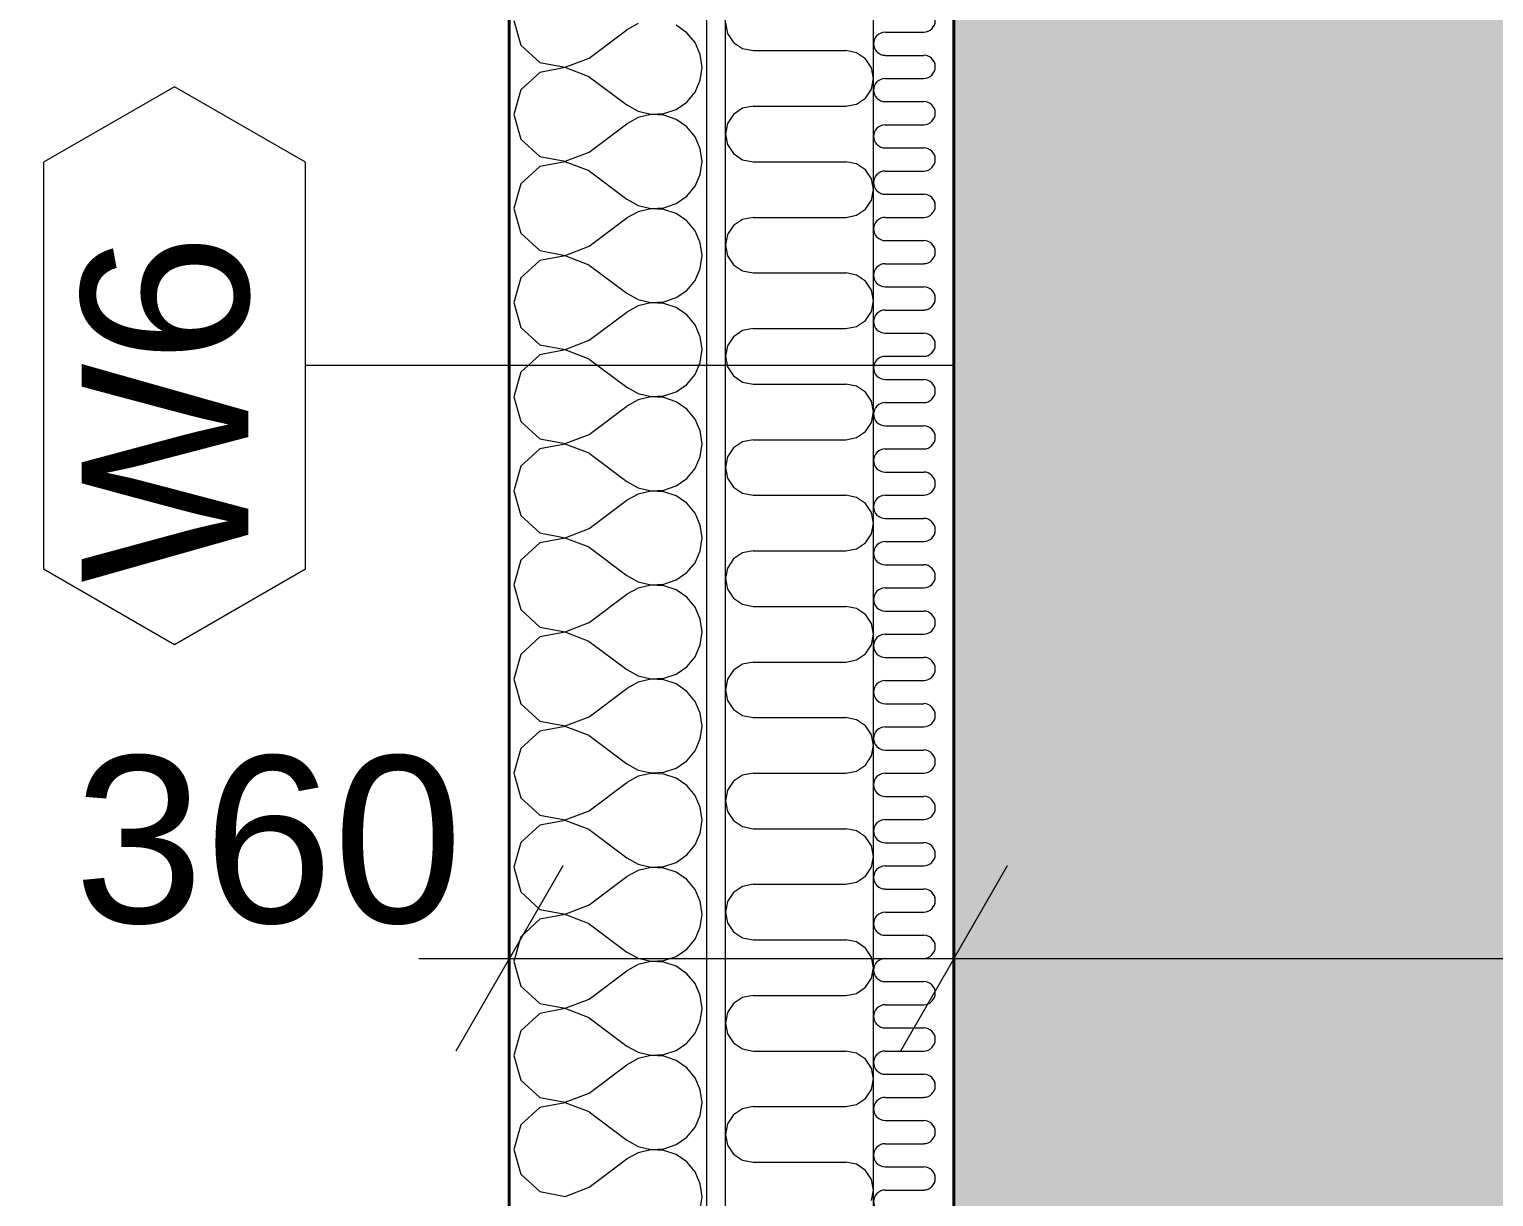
# Model space of a CAD drawing. Header units: millimetres. Extents: x -3100 to 17162, y -19566 to 10100.
# Drawn here: x 8251 to 9437, y -7543 to -6598 of the extents above; entities that cross this region are included whole.
import ezdxf

# ---------------------------------------------------------------- set-up
doc = ezdxf.new("R2010")
doc.units = ezdxf.units.MM
doc.header["$MEASUREMENT"] = 0
doc.linetypes.add('Tečkovaná S', pattern=[86.25, 22.5, -63.75])
doc.linetypes.add('Wipeout_Contour', pattern=[1000, 0, -1000])
for name, color, linetype in [('Externí - moduly', 7, 'Continuous'), ('Konstrukce - svislé nosné', 7, 'Continuous'), ('Konstrukce – Dělicí čáry vrstev', 7, 'Continuous'), ('Kóty - SP', 7, 'Continuous'), ('Výplně – Řezové', 7, 'Continuous'), ('Zóny', 7, 'Continuous'), ('Zóny - razítko SP', 7, 'Continuous')]:
    doc.layers.add(name, color=color, linetype=linetype)
doc.styles.add('GENEROVANÝ_STYL_1', font='Arial.ttf')
doc.dimstyles.new('GENEROVANÝ_STYL__1', dxfattribs={"dimtxt": 134.999996, "dimasz": 114, "dimexe": 0.18, "dimexo": 0.0625, "dimgap": 0, "dimtad": 1, "dimtih": 1, "dimtoh": 1, "dimdec": 0, "dimzin": 0, "dimdsep": 46, "dimtxsty": 'GENEROVANÝ_STYL_1', "dimblk": 'ARROWHEAD_2', "dimblk1": 'ARROWHEAD_2', "dimblk2": 'ARROWHEAD_2', "dimcen": 0.09, "dimse1": 1, "dimse2": 1, "dimclrd": 256, "dimclre": 256, "dimclrt": 256, "dimazin": 0, "dimtfac": 1, "dimtdec": 4, "dimtmove": 0, "dimatfit": 3, "dimfxl": 1, "dimtolj": 1, "dimtzin": 0, "dimarcsym": 0})
doc.dimstyles.new('GENEROVANÝ_STYL__2', dxfattribs={"dimtxt": 134.999996, "dimasz": 114, "dimexe": 0.18, "dimexo": 0.0625, "dimgap": 0, "dimtad": 1, "dimdec": 0, "dimzin": 0, "dimdsep": 46, "dimtxsty": 'GENEROVANÝ_STYL_1', "dimblk": 'ARROWHEAD_2', "dimblk1": 'ARROWHEAD_2', "dimblk2": 'ARROWHEAD_2', "dimcen": 0.09, "dimse1": 1, "dimse2": 1, "dimclrd": 256, "dimclre": 256, "dimclrt": 256, "dimazin": 0, "dimtfac": 1, "dimtdec": 4, "dimtmove": 0, "dimatfit": 3, "dimfxl": 1, "dimtolj": 1, "dimtzin": 0, "dimarcsym": 0})
doc.dimstyles.new('GENEROVANÝ_STYL__4', dxfattribs={"dimtxt": 134.999996, "dimasz": 114, "dimexe": 0.18, "dimexo": 0.0625, "dimgap": 0, "dimtad": 1, "dimtih": 1, "dimtoh": 1, "dimdec": 0, "dimzin": 0, "dimdsep": 46, "dimtxsty": 'GENEROVANÝ_STYL_1', "dimblk": 'ARROWHEAD_2', "dimblk1": 'ARROWHEAD_2', "dimblk2": 'ARROWHEAD_2', "dimcen": 0.09, "dimse1": 1, "dimse2": 1, "dimclrd": 256, "dimclre": 256, "dimclrt": 256, "dimazin": 0, "dimtfac": 1, "dimtdec": 4, "dimtmove": 2, "dimatfit": 3, "dimfxl": 1, "dimtolj": 1, "dimtzin": 0, "dimarcsym": 0})
pattern_1 = [(0, (0, 0), (0, 56.25), [0, -56.25])]

# ---------------------------------------------------------------- blocks, each defined once
blk = doc.blocks.new('Zádveří_1.01_1', base_point=(11285.7, -6785))
at = {"layer": 'Zóny', "linetype": 'Continuous', "lineweight": 0, "true_color": 0xffffff}
blk.add_hatch(color=7, dxfattribs=at).paths.add_polyline_path([(9000, -8300), (11900, -8300), (11900, -5230), (9000, -5230)])
blk = doc.blocks.new('*X141')
at = {"layer": 'Výplně – Řezové', "color": 53, "linetype": 'Continuous', "lineweight": 13, "true_color": 0xeccf4f}
for p, q in [((8944.4, -6600), (8975.6, -6600)), ((8944.4, -6618.8), (8975.6, -6618.8)), ((8944.4, -6637.5), (8975.6, -6637.5)), ((8944.4, -6656.3), (8975.6, -6656.3)), ((8944.4, -6675), (8975.6, -6675)), ((8944.4, -6693.8), (8975.6, -6693.8)), ((8944.4, -6712.5), (8975.6, -6712.5)), ((8944.4, -6731.3), (8975.6, -6731.3)), ((8944.4, -6750), (8975.6, -6750)), ((8944.4, -6768.8), (8975.6, -6768.8)), ((8944.4, -6787.5), (8975.6, -6787.5)), ((8944.4, -6806.3), (8975.6, -6806.3)), ((8944.4, -6825), (8975.6, -6825)), ((8944.4, -6843.8), (8975.6, -6843.8)), ((8944.4, -6862.5), (8975.6, -6862.5)), ((8944.4, -6881.3), (8975.6, -6881.3)), ((8944.4, -6900), (8975.6, -6900)), ((8944.4, -6918.8), (8975.6, -6918.8)), ((8944.4, -6937.5), (8975.6, -6937.5)), ((8944.4, -6956.3), (8975.6, -6956.3)), ((8944.4, -6975), (8975.6, -6975)), ((8944.4, -6993.8), (8975.6, -6993.8)), ((8944.4, -7012.5), (8975.6, -7012.5)), ((8944.4, -7031.3), (8975.6, -7031.3)), ((8944.4, -7050), (8975.6, -7050)), ((8944.4, -7068.8), (8975.6, -7068.8)), ((8944.4, -7087.5), (8975.6, -7087.5)), ((8944.4, -7106.3), (8975.6, -7106.3)), ((8944.4, -7125), (8975.6, -7125)), ((8944.4, -7143.8), (8975.6, -7143.8)), ((8944.4, -7162.5), (8975.6, -7162.5)), ((8944.4, -7181.3), (8975.6, -7181.3)), ((8944.4, -7200), (8975.6, -7200)), ((8944.4, -7218.8), (8975.6, -7218.8)), ((8944.4, -7237.5), (8975.6, -7237.5)), ((8944.4, -7256.3), (8975.6, -7256.3)), ((8944.4, -7275), (8975.6, -7275)), ((8944.4, -7293.8), (8975.6, -7293.8)), ((8944.4, -7312.5), (8975.6, -7312.5)), ((8944.4, -7331.3), (8975.6, -7331.3)), ((8944.4, -7350), (8975.6, -7350)), ((8944.4, -7368.8), (8975.6, -7368.8)), ((8944.4, -7387.5), (8975.6, -7387.5)), ((8944.4, -7406.3), (8975.6, -7406.3)), ((8944.4, -7425), (8975.6, -7425)), ((8944.4, -7443.8), (8975.6, -7443.8)), ((8944.4, -7462.5), (8975.6, -7462.5)), ((8944.4, -7481.3), (8975.6, -7481.3)), ((8944.4, -7500), (8975.6, -7500)), ((8944.4, -7518.8), (8975.6, -7518.8)), ((8944.4, -7537.5), (8975.6, -7537.5))]:
    blk.add_line(p, q, dxfattribs=at)
for centre, radius, start, end in [((8975.6, -6590.6), 9.37, 270, 90), ((8944.4, -6609.4), 9.38, 90, 270), ((8975.6, -6628.1), 9.37, 270, 90), ((8944.4, -6646.9), 9.38, 90, 270), ((8975.6, -6665.6), 9.37, 270, 90), ((8944.4, -6684.4), 9.38, 90, 270), ((8975.6, -6703.1), 9.37, 270, 90), ((8944.4, -6721.9), 9.38, 90, 270), ((8975.6, -6740.6), 9.37, 270, 90), ((8944.4, -6759.4), 9.38, 90, 270), ((8975.6, -6778.1), 9.37, 270, 90), ((8944.4, -6796.9), 9.38, 90, 270), ((8975.6, -6815.6), 9.37, 270, 90), ((8944.4, -6834.4), 9.38, 90, 270), ((8975.6, -6853.1), 9.37, 270, 90), ((8944.4, -6871.9), 9.38, 90, 270), ((8975.6, -6890.6), 9.37, 270, 90), ((8944.4, -6909.4), 9.38, 90, 270), ((8975.6, -6928.1), 9.37, 270, 90), ((8944.4, -6946.9), 9.38, 90, 270), ((8975.6, -6965.6), 9.37, 270, 90), ((8944.4, -6984.4), 9.38, 90, 270), ((8975.6, -7003.1), 9.37, 270, 90), ((8944.4, -7021.9), 9.38, 90, 270), ((8975.6, -7040.6), 9.37, 270, 90), ((8944.4, -7059.4), 9.38, 90, 270), ((8975.6, -7078.1), 9.37, 270, 90), ((8944.4, -7096.9), 9.38, 90, 270), ((8975.6, -7115.6), 9.37, 270, 90), ((8944.4, -7134.4), 9.38, 90, 270), ((8975.6, -7153.1), 9.37, 270, 90), ((8944.4, -7171.9), 9.38, 90, 270), ((8975.6, -7190.6), 9.37, 270, 90), ((8944.4, -7209.4), 9.38, 90, 270), ((8975.6, -7228.1), 9.37, 270, 90), ((8944.4, -7246.9), 9.38, 90, 270), ((8975.6, -7265.6), 9.37, 270, 90), ((8944.4, -7284.4), 9.38, 90, 270), ((8975.6, -7303.1), 9.37, 270, 90), ((8944.4, -7321.9), 9.38, 90, 270), ((8975.6, -7340.6), 9.37, 270, 90), ((8944.4, -7359.4), 9.38, 90, 270), ((8975.6, -7378.1), 9.37, 270, 90), ((8944.4, -7396.9), 9.38, 90, 270), ((8975.6, -7415.6), 9.37, 270, 90), ((8944.4, -7434.4), 9.38, 90, 270), ((8975.6, -7453.1), 9.37, 270, 90), ((8944.4, -7471.9), 9.38, 90, 270), ((8975.6, -7490.6), 9.37, 270, 90), ((8944.4, -7509.4), 9.38, 90, 270), ((8975.6, -7528.1), 9.37, 270, 90), ((8944.4, -7546.9), 9.38, 90, 270)]:
    blk.add_arc(centre, radius, start, end, dxfattribs=at)
blk = doc.blocks.new('*X143')
at = {"layer": 'Výplně – Řezové', "color": 53, "linetype": 'Continuous', "lineweight": 13, "true_color": 0xeccf4f}
for p, q in [((8815, -6592.5), (8816.7, -6601.1)), ((8816.7, -6601.1), (8821.6, -6608.4)), ((8821.6, -6608.4), (8828.9, -6613.3)), ((8828.9, -6613.3), (8837.5, -6615)), ((8837.5, -6615), (8912.5, -6615)), ((8921.1, -6616.7), (8912.5, -6615)), ((8928.4, -6621.6), (8921.1, -6616.7)), ((8933.3, -6628.9), (8928.4, -6621.6)), ((8935, -6637.5), (8933.3, -6628.9)), ((8933.3, -6646.1), (8935, -6637.5)), ((8928.4, -6653.4), (8933.3, -6646.1)), ((8828.9, -6661.7), (8821.6, -6666.6)), ((8837.5, -6660), (8828.9, -6661.7)), ((8837.5, -6660), (8912.5, -6660)), ((8912.5, -6660), (8921.1, -6658.3)), ((8921.1, -6658.3), (8928.4, -6653.4)), ((8816.7, -6673.9), (8815, -6682.5)), ((8821.6, -6666.6), (8816.7, -6673.9)), ((8815, -6682.5), (8816.7, -6691.1)), ((8816.7, -6691.1), (8821.6, -6698.4)), ((8821.6, -6698.4), (8828.9, -6703.3)), ((8828.9, -6703.3), (8837.5, -6705)), ((8837.5, -6705), (8912.5, -6705)), ((8921.1, -6706.7), (8912.5, -6705)), ((8928.4, -6711.6), (8921.1, -6706.7)), ((8933.3, -6718.9), (8928.4, -6711.6)), ((8935, -6727.5), (8933.3, -6718.9)), ((8933.3, -6736.1), (8935, -6727.5)), ((8921.1, -6748.3), (8928.4, -6743.4)), ((8928.4, -6743.4), (8933.3, -6736.1)), ((8821.6, -6756.6), (8816.7, -6763.9)), ((8828.9, -6751.7), (8821.6, -6756.6)), ((8837.5, -6750), (8828.9, -6751.7)), ((8837.5, -6750), (8912.5, -6750)), ((8912.5, -6750), (8921.1, -6748.3)), ((8816.7, -6763.9), (8815, -6772.5)), ((8815, -6772.5), (8816.7, -6781.1)), ((8816.7, -6781.1), (8821.6, -6788.4)), ((8821.6, -6788.4), (8828.9, -6793.3)), ((8828.9, -6793.3), (8837.5, -6795)), ((8837.5, -6795), (8912.5, -6795)), ((8921.1, -6796.7), (8912.5, -6795)), ((8928.4, -6801.6), (8921.1, -6796.7)), ((8933.3, -6808.9), (8928.4, -6801.6)), ((8935, -6817.5), (8933.3, -6808.9)), ((8933.3, -6826.1), (8935, -6817.5)), ((8928.4, -6833.4), (8933.3, -6826.1)), ((8837.5, -6840), (8828.9, -6841.7)), ((8837.5, -6840), (8912.5, -6840)), ((8912.5, -6840), (8921.1, -6838.3)), ((8921.1, -6838.3), (8928.4, -6833.4)), ((8821.6, -6846.6), (8816.7, -6853.9)), ((8828.9, -6841.7), (8821.6, -6846.6)), ((8816.7, -6853.9), (8815, -6862.5)), ((8815, -6862.5), (8816.7, -6871.1)), ((8816.7, -6871.1), (8821.6, -6878.4)), ((8821.6, -6878.4), (8828.9, -6883.3)), ((8828.9, -6883.3), (8837.5, -6885)), ((8837.5, -6885), (8912.5, -6885)), ((8921.1, -6886.7), (8912.5, -6885)), ((8928.4, -6891.6), (8921.1, -6886.7)), ((8933.3, -6898.9), (8928.4, -6891.6)), ((8935, -6907.5), (8933.3, -6898.9)), ((8933.3, -6916.1), (8935, -6907.5)), ((8921.1, -6928.3), (8928.4, -6923.4)), ((8928.4, -6923.4), (8933.3, -6916.1)), ((8828.9, -6931.7), (8821.6, -6936.6)), ((8837.5, -6930), (8828.9, -6931.7)), ((8837.5, -6930), (8912.5, -6930)), ((8912.5, -6930), (8921.1, -6928.3)), ((8816.7, -6943.9), (8815, -6952.5)), ((8821.6, -6936.6), (8816.7, -6943.9)), ((8815, -6952.5), (8816.7, -6961.1)), ((8816.7, -6961.1), (8821.6, -6968.4)), ((8821.6, -6968.4), (8828.9, -6973.3)), ((8828.9, -6973.3), (8837.5, -6975)), ((8837.5, -6975), (8912.5, -6975)), ((8921.1, -6976.7), (8912.5, -6975)), ((8928.4, -6981.6), (8921.1, -6976.7)), ((8933.3, -6988.9), (8928.4, -6981.6)), ((8935, -6997.5), (8933.3, -6988.9)), ((8928.4, -7013.4), (8933.3, -7006.1)), ((8933.3, -7006.1), (8935, -6997.5)), ((8912.5, -7020), (8921.1, -7018.3)), ((8921.1, -7018.3), (8928.4, -7013.4)), ((8821.6, -7026.6), (8816.7, -7033.9)), ((8828.9, -7021.7), (8821.6, -7026.6)), ((8837.5, -7020), (8828.9, -7021.7)), ((8837.5, -7020), (8912.5, -7020)), ((8816.7, -7033.9), (8815, -7042.5)), ((8815, -7042.5), (8816.7, -7051.1)), ((8816.7, -7051.1), (8821.6, -7058.4)), ((8821.6, -7058.4), (8828.9, -7063.3)), ((8828.9, -7063.3), (8837.5, -7065)), ((8837.5, -7065), (8912.5, -7065)), ((8921.1, -7066.7), (8912.5, -7065)), ((8928.4, -7071.6), (8921.1, -7066.7)), ((8933.3, -7078.9), (8928.4, -7071.6)), ((8935, -7087.5), (8933.3, -7078.9)), ((8933.3, -7096.1), (8935, -7087.5)), ((8928.4, -7103.4), (8933.3, -7096.1)), ((8828.9, -7111.7), (8821.6, -7116.6)), ((8837.5, -7110), (8828.9, -7111.7)), ((8837.5, -7110), (8912.5, -7110)), ((8912.5, -7110), (8921.1, -7108.3)), ((8921.1, -7108.3), (8928.4, -7103.4)), ((8816.7, -7123.9), (8815, -7132.5)), ((8821.6, -7116.6), (8816.7, -7123.9)), ((8815, -7132.5), (8816.7, -7141.1)), ((8816.7, -7141.1), (8821.6, -7148.4)), ((8821.6, -7148.4), (8828.9, -7153.3)), ((8828.9, -7153.3), (8837.5, -7155)), ((8837.5, -7155), (8912.5, -7155)), ((8921.1, -7156.7), (8912.5, -7155)), ((8928.4, -7161.6), (8921.1, -7156.7)), ((8933.3, -7168.9), (8928.4, -7161.6)), ((8935, -7177.5), (8933.3, -7168.9)), ((8933.3, -7186.1), (8935, -7177.5)), ((8921.1, -7198.3), (8928.4, -7193.4)), ((8928.4, -7193.4), (8933.3, -7186.1)), ((8821.6, -7206.6), (8816.7, -7213.9)), ((8828.9, -7201.7), (8821.6, -7206.6)), ((8837.5, -7200), (8828.9, -7201.7)), ((8837.5, -7200), (8912.5, -7200)), ((8912.5, -7200), (8921.1, -7198.3)), ((8816.7, -7213.9), (8815, -7222.5)), ((8815, -7222.5), (8816.7, -7231.1)), ((8816.7, -7231.1), (8821.6, -7238.4)), ((8821.6, -7238.4), (8828.9, -7243.3)), ((8828.9, -7243.3), (8837.5, -7245)), ((8837.5, -7245), (8912.5, -7245)), ((8921.1, -7246.7), (8912.5, -7245)), ((8928.4, -7251.6), (8921.1, -7246.7)), ((8933.3, -7258.9), (8928.4, -7251.6)), ((8935, -7267.5), (8933.3, -7258.9)), ((8933.3, -7276.1), (8935, -7267.5)), ((8928.4, -7283.4), (8933.3, -7276.1)), ((8828.9, -7291.7), (8821.6, -7296.6)), ((8837.5, -7290), (8828.9, -7291.7)), ((8837.5, -7290), (8912.5, -7290)), ((8912.5, -7290), (8921.1, -7288.3)), ((8921.1, -7288.3), (8928.4, -7283.4)), ((8821.6, -7296.6), (8816.7, -7303.9)), ((8816.7, -7303.9), (8815, -7312.5)), ((8815, -7312.5), (8816.7, -7321.1)), ((8816.7, -7321.1), (8821.6, -7328.4)), ((8821.6, -7328.4), (8828.9, -7333.3)), ((8828.9, -7333.3), (8837.5, -7335)), ((8837.5, -7335), (8912.5, -7335)), ((8921.1, -7336.7), (8912.5, -7335)), ((8928.4, -7341.6), (8921.1, -7336.7)), ((8933.3, -7348.9), (8928.4, -7341.6)), ((8935, -7357.5), (8933.3, -7348.9)), ((8933.3, -7366.1), (8935, -7357.5)), ((8921.1, -7378.3), (8928.4, -7373.4)), ((8928.4, -7373.4), (8933.3, -7366.1)), ((8821.6, -7386.6), (8816.7, -7393.9)), ((8828.9, -7381.7), (8821.6, -7386.6)), ((8837.5, -7380), (8828.9, -7381.7)), ((8837.5, -7380), (8912.5, -7380)), ((8912.5, -7380), (8921.1, -7378.3)), ((8816.7, -7393.9), (8815, -7402.5)), ((8815, -7402.5), (8816.7, -7411.1)), ((8816.7, -7411.1), (8821.6, -7418.4)), ((8821.6, -7418.4), (8828.9, -7423.3)), ((8828.9, -7423.3), (8837.5, -7425)), ((8837.5, -7425), (8912.5, -7425)), ((8921.1, -7426.7), (8912.5, -7425)), ((8928.4, -7431.6), (8921.1, -7426.7)), ((8933.3, -7438.9), (8928.4, -7431.6)), ((8935, -7447.5), (8933.3, -7438.9)), ((8928.4, -7463.4), (8933.3, -7456.1)), ((8933.3, -7456.1), (8935, -7447.5)), ((8912.5, -7470), (8921.1, -7468.3)), ((8921.1, -7468.3), (8928.4, -7463.4)), ((8821.6, -7476.6), (8816.7, -7483.9)), ((8828.9, -7471.7), (8821.6, -7476.6)), ((8837.5, -7470), (8828.9, -7471.7)), ((8837.5, -7470), (8912.5, -7470)), ((8816.7, -7483.9), (8815, -7492.5)), ((8815, -7492.5), (8816.7, -7501.1)), ((8816.7, -7501.1), (8821.6, -7508.4)), ((8821.6, -7508.4), (8828.9, -7513.3)), ((8828.9, -7513.3), (8837.5, -7515)), ((8837.5, -7515), (8912.5, -7515)), ((8921.1, -7516.7), (8912.5, -7515)), ((8928.4, -7521.6), (8921.1, -7516.7)), ((8933.3, -7528.9), (8928.4, -7521.6)), ((8935, -7537.5), (8933.3, -7528.9)), ((8933.3, -7546.1), (8935, -7537.5))]:
    blk.add_line(p, q, dxfattribs=at)
blk = doc.blocks.new('*X148')
at = {"layer": 'Výplně – Řezové', "color": 53, "linetype": 'Continuous', "lineweight": 13, "true_color": 0xeccf4f}
for p, q in [((8643.8, -6590.5), (8649.5, -6610.5)), ((8704.8, -6621), (8735.2, -6598.1)), ((8744.4, -6593), (8735.2, -6598.1)), ((8783.8, -6600.5), (8775.1, -6594.5)), ((8790.5, -6608.5), (8783.8, -6600.5)), ((8649.5, -6610.5), (8664.9, -6624.5)), ((8794.7, -6618.2), (8790.5, -6608.5)), ((8664.9, -6624.5), (8685.3, -6628.4)), ((8685.3, -6628.4), (8704.8, -6621)), ((8796.2, -6628.6), (8794.7, -6618.2)), ((8664.9, -6632.6), (8649.5, -6646.6)), ((8685.3, -6628.7), (8664.9, -6632.6)), ((8704.8, -6636.2), (8685.3, -6628.7)), ((8704.8, -6636.2), (8735.2, -6659)), ((8790.5, -6648.6), (8794.7, -6639)), ((8794.7, -6639), (8796.2, -6628.6)), ((8649.5, -6646.6), (8643.8, -6666.7)), ((8783.8, -6656.7), (8790.5, -6648.6)), ((8735.2, -6659), (8744.4, -6664.1)), ((8765.2, -6666), (8775.1, -6662.6)), ((8775.1, -6662.6), (8783.8, -6656.7)), ((8643.8, -6666.7), (8649.5, -6686.7)), ((8704.8, -6697.1), (8735.2, -6674.3)), ((8744.4, -6669.2), (8735.2, -6674.3)), ((8744.4, -6664.1), (8754.7, -6666.5)), ((8754.7, -6666.8), (8744.4, -6669.2)), ((8754.7, -6666.5), (8765.2, -6666)), ((8765.2, -6667.3), (8754.7, -6666.8)), ((8775.1, -6670.7), (8765.2, -6667.3)), ((8783.8, -6676.6), (8775.1, -6670.7)), ((8649.5, -6686.7), (8664.9, -6700.7)), ((8790.5, -6684.7), (8783.8, -6676.6)), ((8794.7, -6694.4), (8790.5, -6684.7)), ((8685.3, -6704.6), (8704.8, -6697.1)), ((8796.2, -6704.8), (8794.7, -6694.4)), ((8664.9, -6708.8), (8649.5, -6722.8)), ((8664.9, -6700.7), (8685.3, -6704.6)), ((8685.3, -6704.9), (8664.9, -6708.8)), ((8704.8, -6712.4), (8685.3, -6704.9)), ((8794.7, -6715.2), (8796.2, -6704.8)), ((8704.8, -6712.4), (8735.2, -6735.2)), ((8790.5, -6724.8), (8794.7, -6715.2)), ((8649.5, -6722.8), (8643.8, -6742.9)), ((8775.1, -6738.8), (8783.8, -6732.9)), ((8783.8, -6732.9), (8790.5, -6724.8)), ((8643.8, -6742.9), (8649.5, -6762.9)), ((8735.2, -6735.2), (8744.4, -6740.3)), ((8744.4, -6745.4), (8735.2, -6750.5)), ((8744.4, -6740.3), (8754.7, -6742.7)), ((8754.7, -6743), (8744.4, -6745.4)), ((8754.7, -6742.7), (8765.2, -6742.2)), ((8765.2, -6743.5), (8754.7, -6743)), ((8765.2, -6742.2), (8775.1, -6738.8)), ((8775.1, -6746.9), (8765.2, -6743.5)), ((8704.8, -6773.3), (8735.2, -6750.5)), ((8783.8, -6752.8), (8775.1, -6746.9)), ((8790.5, -6760.9), (8783.8, -6752.8)), ((8649.5, -6762.9), (8664.9, -6776.9)), ((8794.7, -6770.5), (8790.5, -6760.9)), ((8664.9, -6776.9), (8685.3, -6780.8)), ((8685.3, -6781.1), (8664.9, -6785)), ((8685.3, -6780.8), (8704.8, -6773.3)), ((8704.8, -6788.6), (8685.3, -6781.1)), ((8796.2, -6781), (8794.7, -6770.5)), ((8794.7, -6791.4), (8796.2, -6781)), ((8664.9, -6785), (8649.5, -6799)), ((8704.8, -6788.6), (8735.2, -6811.4)), ((8790.5, -6801), (8794.7, -6791.4)), ((8649.5, -6799), (8643.8, -6819)), ((8783.8, -6809.1), (8790.5, -6801)), ((8735.2, -6811.4), (8744.4, -6816.5)), ((8744.4, -6816.5), (8754.7, -6818.9)), ((8765.2, -6818.4), (8775.1, -6815)), ((8775.1, -6815), (8783.8, -6809.1)), ((8643.8, -6819), (8649.5, -6839.1)), ((8704.8, -6849.5), (8735.2, -6826.7)), ((8744.4, -6821.6), (8735.2, -6826.7)), ((8754.7, -6819.2), (8744.4, -6821.6)), ((8754.7, -6818.9), (8765.2, -6818.4)), ((8765.2, -6819.7), (8754.7, -6819.2)), ((8775.1, -6823.1), (8765.2, -6819.7)), ((8783.8, -6829), (8775.1, -6823.1)), ((8790.5, -6837.1), (8783.8, -6829)), ((8649.5, -6839.1), (8664.9, -6853.1)), ((8794.7, -6846.7), (8790.5, -6837.1)), ((8664.9, -6853.1), (8685.3, -6857)), ((8685.3, -6857), (8704.8, -6849.5)), ((8796.2, -6857.1), (8794.7, -6846.7)), ((8664.9, -6861.2), (8649.5, -6875.2)), ((8685.3, -6857.3), (8664.9, -6861.2)), ((8704.8, -6864.8), (8685.3, -6857.3)), ((8704.8, -6864.8), (8735.2, -6887.6)), ((8794.7, -6867.6), (8796.2, -6857.1)), ((8649.5, -6875.2), (8643.8, -6895.2)), ((8790.5, -6877.2), (8794.7, -6867.6)), ((8735.2, -6887.6), (8744.4, -6892.7)), ((8775.1, -6891.2), (8783.8, -6885.3)), ((8783.8, -6885.3), (8790.5, -6877.2)), ((8643.8, -6895.2), (8649.5, -6915.3)), ((8744.4, -6897.8), (8735.2, -6902.9)), ((8744.4, -6892.7), (8754.7, -6895.1)), ((8754.7, -6895.4), (8744.4, -6897.8)), ((8754.7, -6895.1), (8765.2, -6894.6)), ((8765.2, -6895.9), (8754.7, -6895.4)), ((8765.2, -6894.6), (8775.1, -6891.2)), ((8775.1, -6899.3), (8765.2, -6895.9)), ((8783.8, -6905.2), (8775.1, -6899.3)), ((8704.8, -6925.7), (8735.2, -6902.9)), ((8790.5, -6913.3), (8783.8, -6905.2)), ((8649.5, -6915.3), (8664.9, -6929.3)), ((8794.7, -6922.9), (8790.5, -6913.3)), ((8796.2, -6933.3), (8794.7, -6922.9)), ((8664.9, -6929.3), (8685.3, -6933.2)), ((8685.3, -6933.5), (8664.9, -6937.4)), ((8685.3, -6933.2), (8704.8, -6925.7)), ((8704.8, -6941), (8685.3, -6933.5)), ((8794.7, -6943.7), (8796.2, -6933.3)), ((8664.9, -6937.4), (8649.5, -6951.4)), ((8704.8, -6941), (8735.2, -6963.8)), ((8790.5, -6953.4), (8794.7, -6943.7)), ((8649.5, -6951.4), (8643.8, -6971.4)), ((8783.8, -6961.5), (8790.5, -6953.4)), ((8643.8, -6971.4), (8649.5, -6991.5)), ((8735.2, -6963.8), (8744.4, -6968.9)), ((8744.4, -6968.9), (8754.7, -6971.3)), ((8754.7, -6971.6), (8744.4, -6974)), ((8754.7, -6971.3), (8765.2, -6970.8)), ((8765.2, -6972.1), (8754.7, -6971.6)), ((8765.2, -6970.8), (8775.1, -6967.4)), ((8775.1, -6967.4), (8783.8, -6961.5)), ((8704.8, -7001.9), (8735.2, -6979)), ((8744.4, -6974), (8735.2, -6979)), ((8775.1, -6975.5), (8765.2, -6972.1)), ((8783.8, -6981.4), (8775.1, -6975.5)), ((8790.5, -6989.5), (8783.8, -6981.4)), ((8649.5, -6991.5), (8664.9, -7005.5)), ((8794.7, -6999.1), (8790.5, -6989.5)), ((8664.9, -7005.5), (8685.3, -7009.4)), ((8685.3, -7009.4), (8704.8, -7001.9)), ((8796.2, -7009.5), (8794.7, -6999.1)), ((8664.9, -7013.5), (8649.5, -7027.6)), ((8685.3, -7009.7), (8664.9, -7013.5)), ((8704.8, -7017.1), (8685.3, -7009.7)), ((8704.8, -7017.1), (8735.2, -7040)), ((8794.7, -7019.9), (8796.2, -7009.5)), ((8649.5, -7027.6), (8643.8, -7047.6)), ((8783.8, -7037.6), (8790.5, -7029.6)), ((8790.5, -7029.6), (8794.7, -7019.9)), ((8735.2, -7040), (8744.4, -7045.1)), ((8775.1, -7043.6), (8783.8, -7037.6)), ((8643.8, -7047.6), (8649.5, -7067.6)), ((8744.4, -7050.2), (8735.2, -7055.2)), ((8744.4, -7045.1), (8754.7, -7047.5)), ((8754.7, -7047.8), (8744.4, -7050.2)), ((8754.7, -7047.5), (8765.2, -7047)), ((8765.2, -7048.3), (8754.7, -7047.8)), ((8765.2, -7047), (8775.1, -7043.6)), ((8775.1, -7051.6), (8765.2, -7048.3)), ((8783.8, -7057.6), (8775.1, -7051.6)), ((8704.8, -7078.1), (8735.2, -7055.2)), ((8790.5, -7065.7), (8783.8, -7057.6)), ((8794.7, -7075.3), (8790.5, -7065.7)), ((8649.5, -7067.6), (8664.9, -7081.7)), ((8685.3, -7085.6), (8704.8, -7078.1)), ((8796.2, -7085.7), (8794.7, -7075.3)), ((8664.9, -7089.7), (8649.5, -7103.8)), ((8664.9, -7081.7), (8685.3, -7085.6)), ((8685.3, -7085.9), (8664.9, -7089.7)), ((8704.8, -7093.3), (8685.3, -7085.9)), ((8794.7, -7096.1), (8796.2, -7085.7)), ((8704.8, -7093.3), (8735.2, -7116.2)), ((8790.5, -7105.7), (8794.7, -7096.1)), ((8649.5, -7103.8), (8643.8, -7123.8)), ((8775.1, -7119.8), (8783.8, -7113.8)), ((8783.8, -7113.8), (8790.5, -7105.7)), ((8643.8, -7123.8), (8649.5, -7143.8)), ((8735.2, -7116.2), (8744.4, -7121.3)), ((8744.4, -7121.3), (8754.7, -7123.7)), ((8754.7, -7124), (8744.4, -7126.3)), ((8754.7, -7123.7), (8765.2, -7123.1)), ((8765.2, -7124.5), (8754.7, -7124)), ((8765.2, -7123.1), (8775.1, -7119.8)), ((8775.1, -7127.8), (8765.2, -7124.5)), ((8704.8, -7154.3), (8735.2, -7131.4)), ((8744.4, -7126.3), (8735.2, -7131.4)), ((8783.8, -7133.8), (8775.1, -7127.8)), ((8790.5, -7141.9), (8783.8, -7133.8)), ((8649.5, -7143.8), (8664.9, -7157.9)), ((8794.7, -7151.5), (8790.5, -7141.9)), ((8664.9, -7157.9), (8685.3, -7161.8)), ((8685.3, -7161.8), (8704.8, -7154.3)), ((8796.2, -7161.9), (8794.7, -7151.5)), ((8664.9, -7165.9), (8649.5, -7180)), ((8685.3, -7162.1), (8664.9, -7165.9)), ((8704.8, -7169.5), (8685.3, -7162.1)), ((8704.8, -7169.5), (8735.2, -7192.4)), ((8790.5, -7181.9), (8794.7, -7172.3)), ((8794.7, -7172.3), (8796.2, -7161.9)), ((8649.5, -7180), (8643.8, -7200)), ((8783.8, -7190), (8790.5, -7181.9)), ((8735.2, -7192.4), (8744.4, -7197.5)), ((8765.2, -7199.3), (8775.1, -7196)), ((8775.1, -7196), (8783.8, -7190)), ((8643.8, -7200), (8649.5, -7220)), ((8704.8, -7230.5), (8735.2, -7207.6)), ((8744.4, -7202.5), (8735.2, -7207.6)), ((8744.4, -7197.5), (8754.7, -7199.8)), ((8754.7, -7200.2), (8744.4, -7202.5)), ((8754.7, -7199.8), (8765.2, -7199.3)), ((8765.2, -7200.7), (8754.7, -7200.2)), ((8775.1, -7204), (8765.2, -7200.7)), ((8783.8, -7210), (8775.1, -7204)), ((8649.5, -7220), (8664.9, -7234.1)), ((8790.5, -7218.1), (8783.8, -7210)), ((8794.7, -7227.7), (8790.5, -7218.1)), ((8685.3, -7237.9), (8704.8, -7230.5)), ((8796.2, -7238.1), (8794.7, -7227.7)), ((8664.9, -7242.1), (8649.5, -7256.2)), ((8664.9, -7234.1), (8685.3, -7237.9)), ((8685.3, -7238.2), (8664.9, -7242.1)), ((8704.8, -7245.7), (8685.3, -7238.2)), ((8794.7, -7248.5), (8796.2, -7238.1)), ((8649.5, -7256.2), (8643.8, -7276.2)), ((8704.8, -7245.7), (8735.2, -7268.6)), ((8790.5, -7258.1), (8794.7, -7248.5)), ((8775.1, -7272.2), (8783.8, -7266.2)), ((8783.8, -7266.2), (8790.5, -7258.1)), ((8643.8, -7276.2), (8649.5, -7296.2)), ((8735.2, -7268.6), (8744.4, -7273.7)), ((8744.4, -7278.7), (8735.2, -7283.8)), ((8744.4, -7273.7), (8754.7, -7276)), ((8754.7, -7276.3), (8744.4, -7278.7)), ((8754.7, -7276), (8765.2, -7275.5)), ((8765.2, -7276.9), (8754.7, -7276.3)), ((8765.2, -7275.5), (8775.1, -7272.2)), ((8775.1, -7280.2), (8765.2, -7276.9)), ((8704.8, -7306.7), (8735.2, -7283.8)), ((8783.8, -7286.2), (8775.1, -7280.2)), ((8790.5, -7294.3), (8783.8, -7286.2)), ((8649.5, -7296.2), (8664.9, -7310.3)), ((8794.7, -7303.9), (8790.5, -7294.3)), ((8664.9, -7310.3), (8685.3, -7314.1)), ((8685.3, -7314.4), (8664.9, -7318.3)), ((8685.3, -7314.1), (8704.8, -7306.7)), ((8704.8, -7321.9), (8685.3, -7314.4)), ((8796.2, -7314.3), (8794.7, -7303.9)), ((8794.7, -7324.7), (8796.2, -7314.3)), ((8664.9, -7318.3), (8649.5, -7332.4)), ((8704.8, -7321.9), (8735.2, -7344.8)), ((8790.5, -7334.3), (8794.7, -7324.7)), ((8649.5, -7332.4), (8643.8, -7352.4)), ((8783.8, -7342.4), (8790.5, -7334.3)), ((8735.2, -7344.8), (8744.4, -7349.8)), ((8744.4, -7349.8), (8754.7, -7352.2)), ((8765.2, -7351.7), (8775.1, -7348.4)), ((8775.1, -7348.4), (8783.8, -7342.4)), ((8643.8, -7352.4), (8649.5, -7372.4)), ((8704.8, -7382.9), (8735.2, -7360)), ((8744.4, -7354.9), (8735.2, -7360)), ((8754.7, -7352.5), (8744.4, -7354.9)), ((8754.7, -7352.2), (8765.2, -7351.7)), ((8765.2, -7353), (8754.7, -7352.5)), ((8775.1, -7356.4), (8765.2, -7353)), ((8783.8, -7362.4), (8775.1, -7356.4)), ((8790.5, -7370.4), (8783.8, -7362.4)), ((8649.5, -7372.4), (8664.9, -7386.5)), ((8794.7, -7380.1), (8790.5, -7370.4)), ((8664.9, -7386.5), (8685.3, -7390.3)), ((8685.3, -7390.3), (8704.8, -7382.9)), ((8796.2, -7390.5), (8794.7, -7380.1)), ((8664.9, -7394.5), (8649.5, -7408.5)), ((8685.3, -7390.6), (8664.9, -7394.5)), ((8704.8, -7398.1), (8685.3, -7390.6)), ((8704.8, -7398.1), (8735.2, -7421)), ((8794.7, -7400.9), (8796.2, -7390.5)), ((8649.5, -7408.5), (8643.8, -7428.6)), ((8790.5, -7410.5), (8794.7, -7400.9)), ((8735.2, -7421), (8744.4, -7426)), ((8775.1, -7424.5), (8783.8, -7418.6)), ((8783.8, -7418.6), (8790.5, -7410.5)), ((8643.8, -7428.6), (8649.5, -7448.6)), ((8744.4, -7431.1), (8735.2, -7436.2)), ((8744.4, -7426), (8754.7, -7428.4)), ((8754.7, -7428.7), (8744.4, -7431.1)), ((8754.7, -7428.4), (8765.2, -7427.9)), ((8765.2, -7429.2), (8754.7, -7428.7)), ((8765.2, -7427.9), (8775.1, -7424.5)), ((8775.1, -7432.6), (8765.2, -7429.2)), ((8783.8, -7438.5), (8775.1, -7432.6)), ((8704.8, -7459), (8735.2, -7436.2)), ((8790.5, -7446.6), (8783.8, -7438.5)), ((8649.5, -7448.6), (8664.9, -7462.6)), ((8794.7, -7456.3), (8790.5, -7446.6)), ((8796.2, -7466.7), (8794.7, -7456.3)), ((8664.9, -7462.6), (8685.3, -7466.5)), ((8685.3, -7466.8), (8664.9, -7470.7)), ((8685.3, -7466.5), (8704.8, -7459)), ((8704.8, -7474.3), (8685.3, -7466.8)), ((8794.7, -7477.1), (8796.2, -7466.7)), ((8664.9, -7470.7), (8649.5, -7484.7)), ((8704.8, -7474.3), (8735.2, -7497.1)), ((8790.5, -7486.7), (8794.7, -7477.1)), ((8649.5, -7484.7), (8643.8, -7504.8)), ((8783.8, -7494.8), (8790.5, -7486.7)), ((8643.8, -7504.8), (8649.5, -7524.8)), ((8735.2, -7497.1), (8744.4, -7502.2)), ((8744.4, -7502.2), (8754.7, -7504.6)), ((8754.7, -7504.9), (8744.4, -7507.3)), ((8754.7, -7504.6), (8765.2, -7504.1)), ((8765.2, -7505.4), (8754.7, -7504.9)), ((8765.2, -7504.1), (8775.1, -7500.7)), ((8775.1, -7500.7), (8783.8, -7494.8)), ((8704.8, -7535.2), (8735.2, -7512.4)), ((8744.4, -7507.3), (8735.2, -7512.4)), ((8775.1, -7508.8), (8765.2, -7505.4)), ((8783.8, -7514.7), (8775.1, -7508.8)), ((8790.5, -7522.8), (8783.8, -7514.7)), ((8649.5, -7524.8), (8664.9, -7538.8)), ((8794.7, -7532.4), (8790.5, -7522.8)), ((8664.9, -7538.8), (8685.3, -7542.7)), ((8685.3, -7542.7), (8704.8, -7535.2)), ((8796.2, -7542.9), (8794.7, -7532.4)), ((8794.7, -7553.3), (8796.2, -7542.9))]:
    blk.add_line(p, q, dxfattribs=at)
blk = doc.blocks.new('Zeď_8', base_point=(9000, -8300))
at = {"color": 254, "linetype": 'Wipeout_Contour', "lineweight": 0, "ltscale": 45280.595285}
blk.add_wipeout([(9000, -8300), (9000, -5230), (8985, -5230), (8985, -8300)], dxfattribs=at).dxf.layer = 'Výplně – Řezové'
at = {"layer": 'Výplně – Řezové', "linetype": 'Continuous', "lineweight": 13, "true_color": 0xa8a8a8}
h = blk.add_hatch(dxfattribs=at)
h.set_pattern_fill('Sádra', color=253, style=0, pattern_type=2)
h.set_pattern_definition(pattern_1)
h.paths.add_polyline_path([(9000, -8300), (9000, -5230), (8985, -5230), (8985, -8300)])
at = {"layer": 'Konstrukce - svislé nosné', "color": 7, "linetype": 'Continuous', "lineweight": 40, "flags": 128}
blk.add_lwpolyline([(9000, -8300), (9000, -5230)], dxfattribs=at)
at = {"color": 254, "linetype": 'Wipeout_Contour', "lineweight": 0, "ltscale": 45182.036929}
blk.add_wipeout([(8985, -8315), (8985, -5215), (8935, -5215), (8935, -8315)], dxfattribs=at).dxf.layer = 'Výplně – Řezové'
at = {"layer": 'Konstrukce - svislé nosné', "color": 7, "lineweight": 40}
blk.add_blockref('*X141', (0, 0), dxfattribs=at)
at = {"color": 254, "linetype": 'Wipeout_Contour', "lineweight": 0, "ltscale": 44844.171328}
blk.add_wipeout([(8815, -5080), (8815, -8365), (8935, -8365), (8935, -5080)], dxfattribs=at).dxf.layer = 'Výplně – Řezové'
at = {"layer": 'Konstrukce – Dělicí čáry vrstev', "color": 7, "linetype": 'Continuous', "lineweight": 13}
blk.add_line((8935, -8365), (8935, -5080), dxfattribs=at)
at = {"layer": 'Konstrukce - svislé nosné', "color": 7, "lineweight": 40}
blk.add_blockref('*X143', (0, 0), dxfattribs=at)
at = {"color": 254, "linetype": 'Wipeout_Contour', "lineweight": 0, "ltscale": 44794.729954}
blk.add_wipeout([(8800, -5080), (8800, -8485), (8815, -8485), (8815, -5080)], dxfattribs=at).dxf.layer = 'Výplně – Řezové'
at = {"layer": 'Výplně – Řezové', "linetype": 'Continuous', "lineweight": 13, "true_color": 0xa8a8a8}
h = blk.add_hatch(dxfattribs=at)
h.set_pattern_fill('Sádra', color=253, style=0, pattern_type=2)
h.set_pattern_definition(pattern_1)
h.paths.add_polyline_path([(8800, -5080), (8800, -8485), (8815, -8485), (8815, -5080)])
at = {"layer": 'Konstrukce – Dělicí čáry vrstev', "color": 7, "linetype": 'Continuous', "lineweight": 13}
blk.add_line((8815, -8365), (8815, -5080), dxfattribs=at)
at = {"color": 254, "linetype": 'Wipeout_Contour', "lineweight": 0, "ltscale": 44538.953242}
blk.add_wipeout([(8640, -8500), (8800, -8500), (8800, -5080), (8640, -5080)], dxfattribs=at).dxf.layer = 'Výplně – Řezové'
at = {"layer": 'Konstrukce - svislé nosné', "color": 7, "linetype": 'Continuous', "lineweight": 40, "flags": 128}
blk.add_lwpolyline([(8640, -5080), (8640, -8500)], dxfattribs=at)
at = {"layer": 'Konstrukce – Dělicí čáry vrstev', "color": 7, "linetype": 'Continuous', "lineweight": 13}
blk.add_line((8800, -8485), (8800, -5080), dxfattribs=at)
at = {"layer": 'Konstrukce - svislé nosné', "color": 7, "lineweight": 40}
blk.add_blockref('*X148', (0, 0), dxfattribs=at)
blk = doc.blocks.new('*D336')
at = {"layer": 'Kóty - SP', "color": 146, "linetype": 'Continuous', "lineweight": 13, "true_color": 0x1a4f6e}
for p, q in [((-1745.5, -5036.7), (-1595.5, -5123.3)), ((-1558, -5080), (-1783, -5080)), ((-1670.5, -8660), (-1670.5, -5080)), ((-1745.5, -8616.7), (-1595.5, -8703.3)), ((-1558, -8660), (-1783, -8660))]:
    blk.add_line(p, q, dxfattribs=at)
at = {"layer": 'Kóty - SP', "color": 146, "lineweight": 13, "true_color": 0x1a4f6e, "insert": (-1697.5, -7101.7), "char_height": 135, "attachment_point": 7, "rotation": 90, "style": 'GENEROVANÝ_STYL_1'}
blk.add_mtext('\\A1;{\\pql;\\fArial|b0|i0|c0|p0;\\W1.000000;3\xa0580}', dxfattribs=at)
blk = doc.blocks.new('ARROWHEAD_2')
at = {"color": 0, "linetype": 'Continuous', "lineweight": 0}
for p, q in [((-0.378, -0.655), (0.378, 0.655)), ((0, 0), (-1, 0))]:
    blk.add_line(p, q, dxfattribs=at)
blk = doc.blocks.new('*D346')
at = {"layer": 'Kóty - SP', "color": 146, "linetype": 'Continuous', "lineweight": 13, "true_color": 0x1a4f6e}
for p, q in [((-2670.5, 7760), (-2670.5, 7833.3)), ((-2595.5, 7716.7), (-2745.5, 7803.3)), ((-2558, 7760), (-2783, 7760)), ((-2670.5, -9460), (-2670.5, 7760)), ((-2745.5, -9416.7), (-2595.5, -9503.3)), ((-2558, -9460), (-2783, -9460)), ((-2670.5, -9533.3), (-2670.5, -9460))]:
    blk.add_line(p, q, dxfattribs=at)
at = {"layer": 'Kóty - SP', "color": 146, "lineweight": 13, "true_color": 0x1a4f6e, "insert": (-2697.5, -1133.1), "char_height": 135, "attachment_point": 7, "rotation": 90, "style": 'GENEROVANÝ_STYL_1'}
blk.add_mtext('\\A1;{\\pql;\\fArial|b0|i0|c0|p0;\\W1.000000;17\xa0220}', dxfattribs=at)
blk = doc.blocks.new('*D354')
at = {"layer": 'Kóty - SP', "color": 146, "linetype": 'Continuous', "lineweight": 13, "true_color": 0x1a4f6e}
for p, q in [((7650, -10633), (7650, -10408)), ((8640, -10633), (8640, -10408)), ((7693.3, -10445.5), (7606.7, -10595.5)), ((8683.3, -10445.5), (8596.7, -10595.5)), ((7650, -10520.5), (8640, -10520.5))]:
    blk.add_line(p, q, dxfattribs=at)
at = {"layer": 'Kóty - SP', "color": 146, "lineweight": 13, "true_color": 0x1a4f6e, "insert": (7990.5, -10493.5), "char_height": 135, "attachment_point": 7, "style": 'GENEROVANÝ_STYL_1'}
blk.add_mtext('\\A1;{\\pql;\\fArial|b0|i0|c0|p0;\\W1.000000;990}', dxfattribs=at)
blk = doc.blocks.new('*D363')
at = {"layer": 'Kóty - SP', "color": 146, "linetype": 'Continuous', "lineweight": 13, "true_color": 0x1a4f6e}
for p, q in [((460, -11133), (460, -10908)), ((8640, -11133), (8640, -10908)), ((503.3, -10945.5), (416.7, -11095.5)), ((8683.3, -10945.5), (8596.7, -11095.5)), ((-360, -11020.5), (460, -11020.5)), ((460, -11020.5), (8640, -11020.5))]:
    blk.add_line(p, q, dxfattribs=at)
at = {"layer": 'Kóty - SP', "color": 146, "lineweight": 13, "true_color": 0x1a4f6e, "insert": (4318.3, -10993.5), "char_height": 135, "attachment_point": 7, "style": 'GENEROVANÝ_STYL_1'}
blk.add_mtext('\\A1;{\\pql;\\fArial|b0|i0|c0|p0;\\W1.000000;8\xa0180}', dxfattribs=at)
blk = doc.blocks.new('*D366')
at = {"layer": 'Kóty - SP', "color": 146, "linetype": 'Continuous', "lineweight": 13, "true_color": 0x1a4f6e}
for p, q in [((-360, -11633), (-360, -11408)), ((14460, -11633), (14460, -11408)), ((-316.7, -11445.5), (-403.3, -11595.5)), ((14416.7, -11595.5), (14503.3, -11445.5)), ((-433.4, -11520.5), (-360, -11520.5)), ((-360, -11520.5), (14460, -11520.5)), ((14460, -11520.5), (14533.3, -11520.5))]:
    blk.add_line(p, q, dxfattribs=at)
at = {"layer": 'Kóty - SP', "color": 146, "lineweight": 13, "true_color": 0x1a4f6e, "insert": (6766.9, -11493.5), "char_height": 135, "attachment_point": 7, "style": 'GENEROVANÝ_STYL_1'}
blk.add_mtext('\\A1;{\\pql;\\fArial|b0|i0|c0|p0;\\W1.000000;14\xa0820}', dxfattribs=at)
blk = doc.blocks.new('*D394')
at = {"layer": 'Kóty - SP', "color": 146, "linetype": 'Continuous', "lineweight": 13, "true_color": 0x1a4f6e}
for p, q in [((10871.3, -5230), (10871.3, -5156.6)), ((10946.3, -5273.3), (10796.3, -5186.7)), ((10983.8, -5230), (10758.8, -5230)), ((10871.3, -8300), (10871.3, -5230)), ((10796.3, -8256.7), (10946.3, -8343.3)), ((10983.8, -8300), (10758.8, -8300))]:
    blk.add_line(p, q, dxfattribs=at)
at = {"layer": 'Kóty - SP', "color": 146, "lineweight": 13, "true_color": 0x1a4f6e, "insert": (10844.3, -6996.7), "char_height": 135, "attachment_point": 7, "rotation": 90, "style": 'GENEROVANÝ_STYL_1'}
blk.add_mtext('\\A1;{\\pql;\\fArial|b0|i0|c0|p0;\\W1.000000;3\xa0070}', dxfattribs=at)
blk = doc.blocks.new('*D395')
at = {"layer": 'Kóty - SP', "color": 146, "linetype": 'Continuous', "lineweight": 13, "true_color": 0x1a4f6e}
for p, q in [((8640, -7462.5), (8640, -7237.5)), ((9000, -7462.5), (9000, -7237.5)), ((8683.3, -7275), (8596.7, -7425)), ((9043.3, -7275), (8956.7, -7425)), ((8566.7, -7350), (8640, -7350)), ((8640, -7350), (9000, -7350))]:
    blk.add_line(p, q, dxfattribs=at)
at = {"layer": 'Kóty - SP', "color": 146, "lineweight": 13, "true_color": 0x1a4f6e, "insert": (8287.7, -7323), "char_height": 135, "attachment_point": 7, "style": 'GENEROVANÝ_STYL_1'}
blk.add_mtext('\\A1;{\\pql;\\fArial|b0|i0|c0|p0;\\W1.000000;360}', dxfattribs=at)
blk = doc.blocks.new('*D396')
at = {"layer": 'Kóty - SP', "color": 146, "linetype": 'Continuous', "lineweight": 13, "true_color": 0x1a4f6e}
for p, q in [((9000, -7462.5), (9000, -7237.5)), ((11900, -7462.5), (11900, -7237.5)), ((9043.3, -7275), (8956.7, -7425)), ((11856.7, -7425), (11943.3, -7275)), ((9000, -7350), (11900, -7350)), ((11900, -7350), (11973.4, -7350))]:
    blk.add_line(p, q, dxfattribs=at)
at = {"layer": 'Kóty - SP', "color": 146, "lineweight": 13, "true_color": 0x1a4f6e, "insert": (10239.9, -7323), "char_height": 135, "attachment_point": 7, "style": 'GENEROVANÝ_STYL_1'}
blk.add_mtext('\\A1;{\\pql;\\fArial|b0|i0|c0|p0;\\W1.000000;2\xa0900}', dxfattribs=at)
blk = doc.blocks.new('Popiska_19', base_point=(9000, -6870))
at = {"layer": 'Zóny - razítko SP', "color": 146, "linetype": 'Continuous', "lineweight": 13, "true_color": 0x1a4f6e}
blk.add_line((9000, -6870), (8475, -6870), dxfattribs=at)
at = {"layer": 'Zóny - razítko SP', "color": 146, "linetype": 'Continuous', "lineweight": 13, "true_color": 0x1a4f6e, "flags": 128}
blk.add_lwpolyline([(8368.9, -7095.8), (8475, -7034.6), (8475, -6705.4), (8368.9, -6644.2), (8262.9, -6705.4), (8262.9, -7034.6)], close=True, dxfattribs=at)
at = {"layer": 'Zóny - razítko SP', "color": 146, "lineweight": 13, "true_color": 0x1a4f6e, "insert": (8293.7, -6870), "char_height": 135, "attachment_point": 2, "rotation": 90, "style": 'GENEROVANÝ_STYL_1'}
blk.add_mtext('\\A1;{\\pqc;\\pt0,4000;\\fArial|b0|i0|c0|p0;\\W1.000000;W6\\fArial|b0|i0|c0|p0;\\W1.000000;\\A1{\\H.66x;\\S^  ;}\\fArial|b0|i0|c0|p0;\\W1.000000;\\fArial|b0|i0|c0|p0;\\W1.000000;\\A1{\\H.66x;\\S^  ;}\\fArial|b0|i0|c0|p0;\\W1.000000; \\fArial|b0|i0|c0|p0;\\W1.000000;\\fArial|b0|i0|c0|p0;\\W1.000000;\\fArial|b0|i0|c0|p0;\\W1.000000;\\fArial|b0|i0|c0|p0;\\W1.000000;\\fArial|b0|i0|c0|p0;\\W1.000000;\\fArial|b0|i0|c0|p0;\\W1.000000;\\fArial|b0|i0|c0|p0;\\W1.000000;\\fArial|b0|i0|c0|p0;\\W1.000000;\\fArial|b0|i0|c0|p0;\\W1.000000;\\fArial|b0|i0|c0|p0;\\W1.000000;\\fArial|b0|i0|c0|p0;\\W1.000000;\\fArial|b0|i0|c0|p0;\\W1.000000;\\fArial|b0|i0|c0|p0;\\W1.000000;\\fArial|b0|i0|c0|p0;\\W1.000000;\\fArial|b0|i0|c0|p0;\\W1.000000;\\fArial|b0|i0|c0|p0;\\W1.000000;\\fArial|b0|i0|c0|p0;\\W1.000000;\\fArial|b0|i0|c0|p0;\\W1.000000;\\fArial|b0|i0|c0|p0;\\W1.000000;\\fArial|b0|i0|c0|p0;\\W1.000000;\\fArial|b0|i0|c0|p0;\\W1.000000;\\fArial|b0|i0|c0|p0;\\W1.000000;\\fArial|b0|i0|c0|p0;\\W1.000000;\\fArial|b0|i0|c0|p0;\\W1.000000;\\fArial|b0|i0|c0|p0;\\W1.000000;\\fArial|b0|i0|c0|p0;\\W1.000000;\\fArial|b0|i0|c0|p0;\\W1.000000;\\fArial|b0|i0|c0|p0;\\W1.000000;\\fArial|b0|i0|c0|p0;\\W1.000000;\\fArial|b0|i0|c0|p0;\\W1.000000;\\fArial|b0|i0|c0|p0;\\W1.000000;\\fArial|b0|i0|c0|p0;\\W1.000000;\\fArial|b0|i0|c0|p0;\\W1.000000;\\fArial|b0|i0|c0|p0;\\W1.000000;\\fArial|b0|i0|c0|p0;\\W1.000000;\\fArial|b0|i0|c0|p0;\\W1.000000;\\fArial|b0|i0|c0|p0;\\W1.000000;\\fArial|b0|i0|c0|p0;\\W1.000000;\\fArial|b0|i0|c0|p0;\\W1.000000;\\fArial|b0|i0|c0|p0;\\W1.000000;\\fArial|b0|i0|c0|p0;\\W1.000000;\\fArial|b0|i0|c0|p0;\\W1.000000;\\fArial|b0|i0|c0|p0;\\W1.000000;}', dxfattribs=at)

msp = doc.modelspace()

# ---------------------------------------------------------------- linework, layer by layer
at = {"layer": 'Zóny', "color": 7, "linetype": 'Continuous', "lineweight": 0, "true_color": 0xffffff, "flags": 128}
msp.add_lwpolyline([(9000, -8300), (11900, -8300), (11900, -5230), (9000, -5230)], close=True, dxfattribs=at)

# ---------------------------------------------------------------- block references
at = {"layer": 'Zóny', "color": 7, "linetype": 'Continuous', "lineweight": 20}
msp.add_blockref('Zádveří_1.01_1', (11285.7, -6785), dxfattribs=at)

# ---------------------------------------------------------------- next in the draw order: block references
at = {"layer": 'Konstrukce - svislé nosné', "color": 7, "lineweight": 40}
msp.add_blockref('Zeď_8', (9000, -8300), dxfattribs=at)

# ---------------------------------------------------------------- next in the draw order: linework, layer by layer
at = {"layer": 'Externí - moduly', "color": 7, "linetype": 'Tečkovaná S', "lineweight": 20, "flags": 128}
msp.add_lwpolyline([(11640, -9460), (7240, -9460), (7240, -3760), (460, -3760), (460, -360), (8640, -360), (8640, -8660), (11640, -8660)], close=True, dxfattribs=at)

# ---------------------------------------------------------------- next in the draw order: block references
at = {"layer": 'Zóny - razítko SP', "color": 7, "linetype": 'Continuous', "lineweight": 13}
msp.add_blockref('Popiska_19', (9000, -6870), dxfattribs=at)

# ---------------------------------------------------------------- next in the draw order: dimensions: what is measured, and where the dimension line sits
at = {"layer": 'Kóty - SP', "color": 146, "linetype": 'Continuous', "lineweight": 13, "true_color": 0x1a4f6e}
for base, p1, p2, picture, middle in [((-2670.5, 7760), (11640, -9460), (-360, 7760), '*D346', (-2765, -841.7)), ((-1670.5, -5080), (8640, -8660), (8640, -5080), '*D336', (-1765, -6863.2)), ((10871.3, -5230), (10500, -8300), (9000, -5230), '*D394', (10776.8, -6758.2))]:
    dim = msp.add_linear_dim(base=base, p1=p1, p2=p2, angle=90, dimstyle='GENEROVANÝ_STYL__2', dxfattribs=at)
    dim.commit()
    dim.dimension.update_dxf_attribs({"geometry": picture, "text_midpoint": middle, "dimtype": 160, "text_rotation": 90})
for base, p1, p2, dimstyle, picture, middle in [((8640, -10520.5), (7650, -360), (8640, -8660), 'GENEROVANÝ_STYL__1', '*D354', (8149.5, -10426)), ((14460, -11520.5), (-360, -760), (14460, -9460), 'GENEROVANÝ_STYL__1', '*D366', (7058.3, -11426)), ((8640, -11020.5), (460, -760), (8640, -8660), 'GENEROVANÝ_STYL__1', '*D363', (4556.8, -10926)), ((11900, -7350), (9000, -8300), (11900, -8300), 'GENEROVANÝ_STYL__4', '*D396', (10478.3, -7255.5)), ((9000, -7350), (8640, -8660), (9000, -8300), 'GENEROVANÝ_STYL__1', '*D395', (8446.7, -7255.5))]:
    dim = msp.add_linear_dim(base=base, p1=p1, p2=p2, dimstyle=dimstyle, dxfattribs=at)
    dim.commit()
    dim.dimension.update_dxf_attribs({"geometry": picture, "text_midpoint": middle, "dimtype": 160})

doc.saveas('drawing.dxf')
